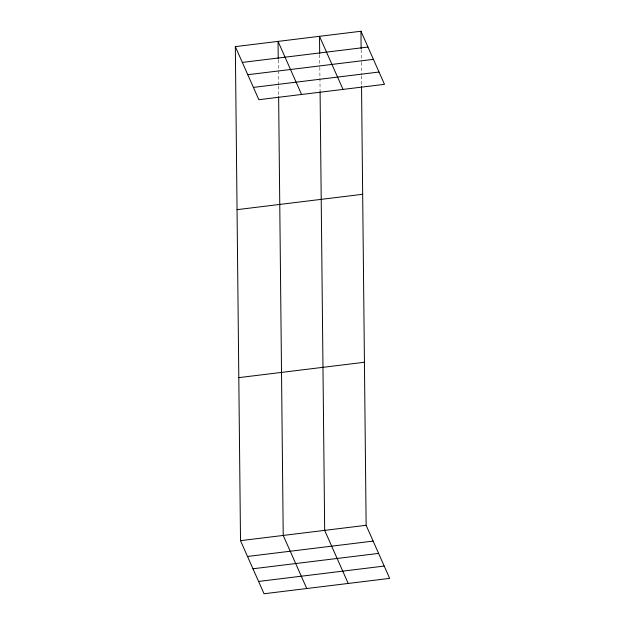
<?xml version="1.0" encoding="UTF-8"?>
<svg xmlns="http://www.w3.org/2000/svg" width="625" height="625" viewBox="0 0 625 625"><rect width="100%" height="100%" fill="white"/><g stroke="black" fill="none" stroke-linecap="round" stroke-linejoin="round"><path stroke-width="0.47" stroke-dasharray="3.12 2.34" d="M361.156 49.688L361.273 61.336M361.281 62.305L361.414 74.922M361.43 75.891L361.531 85.594M319.695 54.758L319.82 66.406M319.828 67.375L320.078 90.664M278.242 59.836L278.508 85.062M278.516 86.039L278.617 95.742"/><path stroke-width="0.94" d="M235.336 46.617L360.961 31.25L384.484 84.336L258.859 99.703L235.336 46.617L240.516 540.664L264.039 593.75L389.664 578.383L366.141 525.297L361.539 86.562M242.336 62.414L367.961 47.047M247.789 74.719L373.414 59.352M253.406 87.398L379.031 72.023M237.047 209.656L362.672 194.289M238.812 377.633L364.43 362.258M240.516 540.664L366.141 525.297M247.516 556.461L373.141 541.094M252.969 568.766L378.594 553.398M258.586 581.445L384.211 566.07M343.031 89.406L319.508 36.32L319.688 53.789M301.57 94.477L278.047 41.398L278.234 58.859M348.203 583.453L324.68 530.367L320.086 91.641M306.75 588.523L283.227 535.445L278.633 96.711M360.961 31.25L361.141 48.719"/></g></svg>
